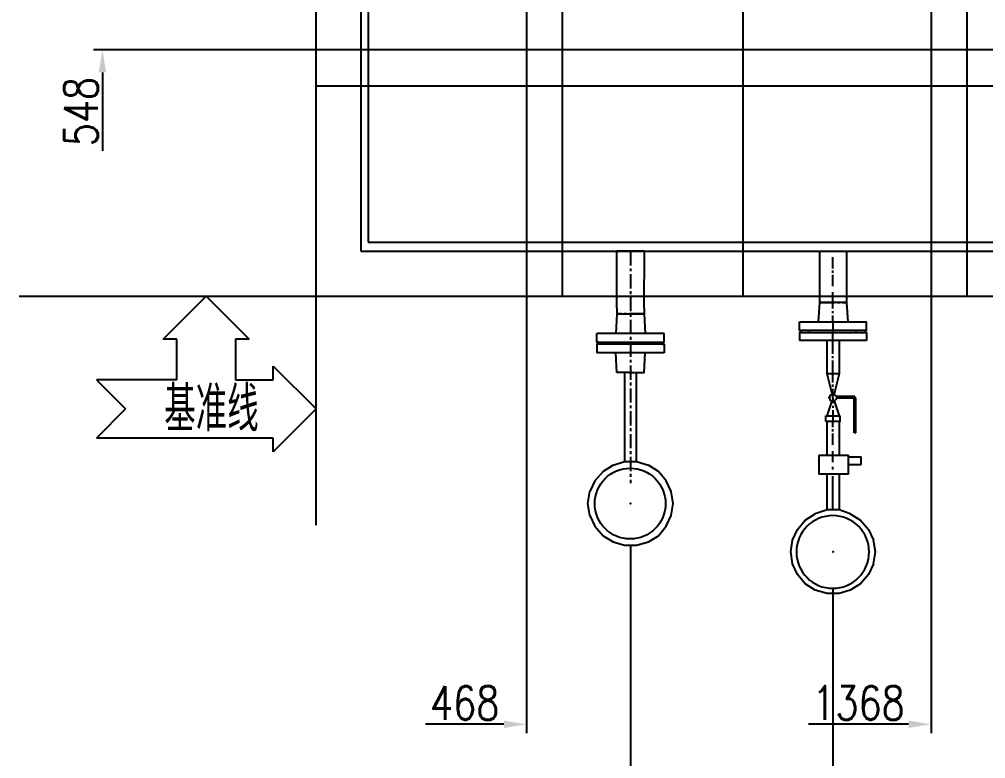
# Model space of a CAD drawing. Header units: millimetres. Extents: x -19109 to 7803, y 10081 to 29089.
# Drawn here: x -15553 to -13404, y 12213 to 13857 of the extents above; entities that cross this region are included whole.
import ezdxf

# ---------------------------------------------------------------- set-up
doc = ezdxf.new("R2010")
doc.units = ezdxf.units.MM
doc.linetypes.add('CENTER', pattern=[50.8, 31.75, -6.35, 6.35, -6.35])
doc.linetypes.add('CENTERX2', pattern=[4, 2.5, -0.5, 0.5, -0.5])
for name, color, linetype in [('2细线层', 4, 'Continuous'), ('_CENTER', 1, 'CENTERX2'), ('DATA', 4, 'Continuous'), ('DIM', 4, 'Continuous')]:
    doc.layers.add(name, color=color, linetype=linetype)
doc.styles.add('JEREH', font='romans.shx', dxfattribs={"width": 0.7, "bigfont": 'hztxt.shx'})
doc.styles.add('TH_GBDIM', font='romans.shx', dxfattribs={"width": 0.8, "bigfont": 'gbcbig.shx'})
doc.dimstyles.new('TH_GBDIM1', dxfattribs={"dimscale": 10, "dimtxt": 7.5, "dimasz": 5, "dimexe": 2, "dimexo": 0, "dimgap": 1, "dimtad": 1, "dimjust": 2, "dimdec": 0, "dimzin": 0, "dimdsep": 46, "dimtxsty": 'TH_GBDIM', "dimcen": 5, "dimse1": 1, "dimsd1": 1, "dimclrd": 130, "dimclre": 130, "dimclrt": 3, "dimadec": 0, "dimazin": 0, "dimtfac": 0.714286, "dimtdec": 0, "dimtmove": 0, "dimatfit": 3, "dimfxl": 1, "dimtzin": 0, "dimlwd": -1, "dimlwe": -1, "dimarcsym": 0})

# ---------------------------------------------------------------- blocks, each defined once
blk = doc.blocks.new('A$C0F677489')
at = {"lineweight": -3}
for p, q in [((-30.6, -126), (-30.6, 0)), ((30.6, 0), (-30.6, 0)), ((29.7, -126), (30.6, 0)), ((-30.6, -126), (-30.6, -139.2)), ((29.7, -126), (29.7, -139.2))]:
    blk.add_line(p, q, dxfattribs=at)
at = {"color": 0, "lineweight": -3, "ltscale": 10}
blk.add_line((-4, -269.5), (-30.6, -269.5), dxfattribs=at)
at = {"lineweight": -3}
for points in [[(-30.6, -139.2), (-33.4, -182.6)], [(-20.8, -139.2), (-30.6, -139.2), (-30.6, -139.2), (-20.8, -139.2), (-20.8, -139.2)], [(-26.4, -139.2), (-25, -139.2)], [(-20.8, -139.2), (-19.4, -139.2)], [(-19.4, -139.2), (-6.8, -139.2)], [(-15.2, -139.2), (-9.6, -139.2)], [(-9.6, -139.2), (-15.2, -139.2)], [(-6.8, -139.2), (-4, -139.2)], [(-4, -139.2), (-0.6, -139.2), (2.8, -139.2), (6.1, -139.2), (9.5, -139.2), (12.8, -139.2), (16.2, -139.2), (19.6, -139.2), (22.9, -139.2), (26.3, -139.2), (29.7, -139.2), (29.7, -139.2), (32.5, -182.6)], [(29.7, -139.2), (26.3, -139.2), (22.9, -139.2), (19.6, -139.2), (16.2, -139.2), (12.8, -139.2), (9.5, -139.2), (6.1, -139.2), (2.8, -139.2), (-0.6, -139.2), (-4, -139.2)], [(3, -139.2), (5.8, -139.2)], [(5.8, -139.2), (7.2, -139.2)], [(15.6, -139.2), (18.5, -139.2)], [(24.1, -139.2), (26.9, -139.2)], [(-71.3, -202.2), (-75.5, -202.2), (-75.5, -202.2), (-75.5, -182.6)], [(-71.3, -182.6), (-75.5, -182.6)], [(-57.2, -182.6), (-71.3, -182.6)], [(-37.6, -182.6), (-57.2, -182.6)], [(-13.8, -182.6), (-37.6, -182.6)], [(12.8, -182.6), (-13.8, -182.6)], [(36.7, -182.6), (12.8, -182.6)], [(57.7, -182.6), (36.7, -182.6)], [(70.3, -182.6), (57.7, -182.6)], [(74.5, -182.6), (70.3, -182.6)], [(74.5, -202.2), (74.5, -182.6)], [(-75.5, -206.4), (-75.5, -224.7)], [(-71.3, -206.4), (-75.5, -206.4)], [(-71.3, -206.4), (-75.5, -206.4), (-75.5, -206.4), (-75.5, -226.1)], [(-71.3, -202.2), (-57.2, -202.2)], [(-57.2, -206.4), (-71.3, -206.4)], [(-57.2, -202.2), (-37.6, -202.2)], [(-37.6, -206.4), (-57.2, -206.4)], [(-51.6, -202.2), (-51.6, -206.4)], [(-37.6, -202.2), (-13.8, -202.2)], [(-13.8, -206.4), (-37.6, -206.4)], [(-13.8, -202.2), (12.8, -202.2)], [(12.8, -206.4), (-13.8, -206.4)], [(12.8, -202.2), (36.7, -202.2)], [(36.7, -206.4), (12.8, -206.4)], [(36.7, -202.2), (57.7, -202.2)], [(57.7, -206.4), (36.7, -206.4)], [(52.1, -206.4), (52.1, -202.2)], [(57.7, -202.2), (70.3, -202.2)], [(70.3, -206.4), (57.7, -206.4)], [(70.3, -202.2), (74.5, -202.2)], [(70.3, -206.4), (74.5, -206.4), (74.5, -206.4), (74.5, -224.7)], [(74.5, -206.4), (74.5, -226.1)], [(-71.3, -226.1), (-75.5, -226.1)], [(-57.2, -226.1), (-71.3, -226.1)], [(-37.6, -226.1), (-57.2, -226.1)], [(-13.8, -226.1), (-37.6, -226.1)], [(-30.6, -269.5), (-33.4, -226.1)], [(12.8, -226.1), (-13.8, -226.1)], [(-4, -269.5), (-0.6, -269.5), (2.8, -269.5), (6.1, -269.5), (9.5, -269.5), (12.8, -269.5), (16.2, -269.5), (19.6, -269.5), (22.9, -269.5), (26.3, -269.5), (29.7, -269.5), (29.7, -269.5), (32.5, -226.1)], [(36.7, -226.1), (12.8, -226.1)], [(57.7, -226.1), (36.7, -226.1)], [(70.3, -226.1), (57.7, -226.1)], [(74.5, -226.1), (70.3, -226.1)], [(-13.8, -269.5), (-13.8, -467.2)], [(12.8, -467.2), (12.8, -269.5)], [(-39, -475.6), (-13.8, -467.2), (-13.8, -467.2), (12.8, -467.2), (12.8, -467.2), (39.5, -475.6)], [(-61.5, -489.6), (-79.7, -510.7)], [(-39, -475.6), (-61.5, -489.6)], [(61.9, -489.6), (39.5, -475.6)], [(78.7, -510.7), (61.9, -489.6)], [(-79.7, -510.7), (-90.9, -534.5)], [(89.9, -534.5), (78.7, -510.7)], [(-90.9, -587.8), (-95.1, -561.1), (-95.1, -561.1), (-90.9, -534.5)], [(94.2, -561.1), (89.9, -534.5)], [(0.2, -561.1), (-1.2, -561.1), (-1.2, -561.1), (0.2, -561.1), (0.2, -561.1), (-1.2, -561.1), (-1.2, -561.1), (0.2, -561.1), (0.2, -561.1)], [(89.9, -587.8), (94.2, -561.1)], [(-90.9, -587.8), (-79.7, -611.6)], [(78.7, -611.6), (89.9, -587.8)], [(-79.7, -611.6), (-61.5, -632.6)], [(61.9, -632.6), (78.7, -611.6)], [(-61.5, -632.6), (-39, -646.6)], [(39.5, -646.6), (61.9, -632.6)], [(-39, -646.6), (-13.8, -653.6)], [(-13.8, -653.6), (12.8, -653.6), (12.8, -653.6), (39.5, -646.6)]]:
    blk.add_lwpolyline(points, dxfattribs=at)
at = {"color": 0}
blk.add_circle((-1.2, -561.1), 78.7, dxfattribs=at)
blk = doc.blocks.new('A$C512812EE')
at = {"color": 0, "lineweight": -2, "ltscale": 10}
for p, q in [((34.1, 474.2), (62.3, 474.2)), ((62.3, 474.2), (62.3, 456.8)), ((34.1, 456.8), (62.3, 456.8)), ((46.7, 403.7), (46.7, 325.6)), ((50.9, 403.7), (50.9, 325.6)), ((48.1, 322.8), (7, 322.8)), ((48.1, 327), (7.7, 327))]:
    blk.add_line(p, q, dxfattribs=at)
at = {"ltscale": 10}
blk.add_line((-31.9, 453.3), (34.1, 453.3), dxfattribs=at)
at = {"lineweight": -2}
blk.add_line((-30, 0), (-30, 113.5), dxfattribs=at)
at = {"color": 0}
blk.add_line((-30, 0), (30, 0), dxfattribs=at)
at = {"lineweight": -2}
for points in [[(-39.8, 753.9), (-62.1, 740)], [(13.3, 760.9), (-13.3, 760.9), (-13.3, 760.9), (-39.8, 753.9)], [(38.4, 753.9), (13.3, 760.9)], [(60.7, 740), (38.4, 753.9)], [(-62.1, 740), (-78.8, 719.1)], [(78.8, 719.1), (60.7, 740)], [(-78.8, 719.1), (-90, 695.3)], [(90, 695.3), (78.8, 719.1)], [(-90, 695.3), (-94.2, 668.8)], [(90, 695.3), (94.2, 668.8), (94.2, 668.8), (90, 642.3)], [(-94.2, 668.8), (-90, 642.3)], [(-0.7, 668.8), (0.7, 668.8), (0.7, 668.8), (-0.7, 668.8), (-0.7, 668.8), (0.7, 668.8), (0.7, 668.8), (-0.7, 668.8), (-0.7, 668.8)], [(-90, 642.3), (-78.8, 618.6)], [(78.8, 618.6), (90, 642.3)], [(-78.8, 618.6), (-62.1, 597.7)], [(60.7, 597.7), (78.8, 618.6)], [(-62.1, 597.7), (-39.8, 583.7)], [(38.4, 583.7), (13.3, 575.3), (13.3, 575.3), (-13.3, 575.3), (-13.3, 575.3), (-39.8, 583.7)], [(38.4, 583.7), (60.7, 597.7)], [(-13.3, 575.3), (-13.3, 494.7)], [(13.3, 494.7), (13.3, 575.3)], [(-13.3, 453.3), (-13.3, 378.6)], [(13.3, 378.6), (13.3, 453.3)], [(48.1, 403.7), (46.7, 403.7)], [(49.5, 403.7), (48.1, 403.7)], [(50.9, 403.7), (49.5, 403.7)], [(-16, 378.6), (-16, 366)], [(-13.3, 378.6), (-16, 378.6)], [(-16, 366), (-13.3, 366)], [(-4.9, 378.6), (-13.3, 378.6)], [(-13.3, 366), (-2.1, 332.5)], [(-13.3, 366), (-4.9, 366)], [(4.9, 378.6), (-4.9, 378.6)], [(-4.9, 366), (4.9, 366)], [(-0.7, 364.6), (-0.7, 366)], [(2.1, 332.5), (13.3, 366)], [(11.9, 378.6), (4.9, 378.6)], [(4.9, 366), (11.9, 366)], [(11.9, 378.6), (16, 378.6), (16, 378.6), (16, 366)], [(11.9, 366), (16, 366)], [(-7.7, 325.6), (-9.1, 325.6), (-9.1, 325.6), (-7.7, 325.6), (-7.7, 325.6), (-9.1, 325.6), (-9.1, 325.6), (-7.7, 325.6), (-7.7, 325.6)], [(-6.3, 328.4), (-7.7, 328.4), (-7.7, 328.4), (-6.3, 329.7)], [(-6.3, 328.4), (-7.7, 328.4), (-7.7, 328.4), (-6.3, 329.7)], [(-7.7, 325.6), (-7.7, 328.4)], [(-7.7, 325.6), (-7.7, 328.4)], [(-6.3, 328.4), (-7.7, 328.4), (-7.7, 328.4), (-6.3, 328.4), (-6.3, 328.4)], [(-7.7, 325.6), (-7.7, 327)], [(-7.7, 325.6), (-7.7, 324.2), (-7.7, 324.2), (-7.7, 325.6), (-7.7, 325.6)], [(-7.7, 322.8), (-7.7, 325.6), (-7.7, 325.6), (-7.7, 322.8), (-7.7, 322.8)], [(-7.7, 324.2), (-7.7, 325.6), (-7.7, 325.6), (-7.7, 324.2), (-7.7, 324.2)], [(-7.7, 322.8), (-6.3, 321.4), (-6.3, 321.4), (-7.7, 322.8), (-7.7, 322.8)], [(-3.5, 332.5), (-4.9, 332.5), (-4.9, 332.5), (-6.3, 331.1)], [(-6.3, 331.1), (-6.3, 329.7)], [(-6.3, 331.1), (-6.3, 329.7)], [(-4.9, 331.1), (-6.3, 331.1)], [(-2.1, 332.5), (-3.5, 332.5)], [(-2.1, 332.5), (-3.5, 332.5)], [(2.1, 332.5), (2.1, 333.9)], [(3.5, 331.1), (2.1, 332.5)], [(4.9, 331.1), (3.5, 332.5), (3.5, 332.5), (2.1, 332.5)], [(7.7, 328.4), (6.3, 329.7), (6.3, 329.7), (4.9, 331.1)], [(6.3, 329.7), (4.9, 331.1)], [(6.3, 321.4), (7.7, 322.8)], [(6.3, 322.8), (7.7, 322.8)], [(7.7, 325.6), (7.7, 327)], [(7.7, 324.2), (7.7, 325.6)], [(48.1, 327), (48.1, 322.8)], [(48.1, 325.6), (49.5, 325.6)], [(49.5, 325.6), (50.9, 325.6)], [(-2.1, 317.2), (-13.3, 272.5)], [(-6.3, 321.4), (-6.3, 320)], [(-6.3, 321.4), (-6.3, 320)], [(-6.3, 320), (-4.9, 318.6)], [(-4.9, 320), (-3.5, 318.6)], [(-4.9, 318.6), (-3.5, 318.6), (-3.5, 318.6), (-2.1, 317.2)], [(0.7, 318.6), (2.1, 318.6)], [(2.1, 317.2), (2.1, 318.6)], [(2.1, 318.6), (3.5, 318.6)], [(13.3, 272.5), (2.1, 317.2)], [(6.3, 321.4), (4.9, 320), (4.9, 320), (3.5, 320)], [(3.5, 318.6), (4.9, 320)], [(4.9, 320), (6.3, 321.4)], [(5.9, 302.4), (5.8, 302.4)], [(13.3, 272.5), (10.6, 272.5), (8, 272.5), (5.3, 272.5), (2.7, 272.5), (0, 272.5), (-2.7, 272.5), (-5.3, 272.5), (-8, 272.5), (-10.6, 272.5), (-13.3, 272.5), (-13.3, 272.5), (-13.3, 198.6)], [(13.3, 198.6), (13.3, 272.5)], [(-70.5, 180.4), (-74.7, 180.4), (-74.7, 180.4), (-74.7, 198.6)], [(-70.5, 198.6), (-74.7, 198.6)], [(-57.9, 198.6), (-70.5, 198.6)], [(-37, 198.6), (-57.9, 198.6)], [(-13.3, 198.6), (-37, 198.6)], [(13.3, 198.6), (-13.3, 198.6)], [(37, 198.6), (13.3, 198.6)], [(56.5, 198.6), (37, 198.6)], [(70.5, 198.6), (56.5, 198.6)], [(74.7, 198.6), (70.5, 198.6)], [(74.7, 180.4), (74.7, 198.6)], [(-74.7, 176.3), (-74.7, 156.7)], [(-70.5, 176.3), (-74.7, 176.3)], [(-70.5, 180.4), (-57.9, 180.4)], [(-57.9, 176.3), (-70.5, 176.3)], [(-57.9, 180.4), (-37, 180.4)], [(-37, 176.3), (-57.9, 176.3)], [(-52.3, 180.4), (-52.3, 176.3)], [(-37, 180.4), (-13.3, 180.4)], [(-13.3, 176.3), (-37, 176.3)], [(-13.3, 180.4), (13.3, 180.4)], [(13.3, 176.3), (-13.3, 176.3)], [(13.3, 180.4), (37, 180.4)], [(37, 176.3), (13.3, 176.3)], [(37, 180.4), (56.5, 180.4)], [(56.5, 176.3), (37, 176.3)], [(50.9, 176.3), (50.9, 180.4)], [(56.5, 180.4), (70.5, 180.4)], [(70.5, 176.3), (56.5, 176.3)], [(70.5, 180.4), (74.7, 180.4)], [(70.5, 176.3), (74.7, 176.3), (74.7, 176.3), (74.7, 156.7)], [(-74.7, 156.7), (-70.5, 156.7)], [(-70.5, 156.7), (-57.9, 156.7)], [(-57.9, 156.7), (-37, 156.7)], [(-37, 156.7), (-13.3, 156.7)], [(3.5, 113.5), (0.1, 113.5), (-3.2, 113.5), (-6.6, 113.5), (-9.9, 113.5), (-13.3, 113.5), (-16.6, 113.5), (-20, 113.5), (-23.3, 113.5), (-26.7, 113.5), (-30, 113.5), (-30, 113.5), (-32.8, 156.7)], [(-13.3, 156.7), (13.3, 156.7)], [(13.3, 156.7), (37, 156.7)], [(30, 113.5), (32.8, 156.7)], [(37, 156.7), (56.5, 156.7)], [(56.5, 156.7), (70.5, 156.7)], [(70.5, 156.7), (74.7, 156.7)], [(-30, 113.5), (-26.7, 113.5), (-23.3, 113.5), (-20, 113.5), (-16.6, 113.5), (-13.3, 113.5), (-9.9, 113.5), (-6.6, 113.5), (-3.2, 113.5), (0.1, 113.5), (3.5, 113.5)], [(-24.4, 113.5), (-27.2, 113.5)], [(-16, 113.5), (-18.8, 113.5)], [(-6.3, 113.5), (-7.7, 113.5)], [(-3.5, 113.5), (-6.3, 113.5)], [(6.3, 113.5), (3.5, 113.5)], [(18.8, 113.5), (6.3, 113.5)], [(14.7, 113.5), (9.1, 113.5)], [(9.1, 113.5), (14.7, 113.5)], [(20.2, 113.5), (18.8, 113.5)], [(20.2, 113.5), (30, 113.5), (30, 113.5), (20.2, 113.5), (20.2, 113.5)], [(25.8, 113.5), (24.4, 113.5)], [(30, 0), (30, 113.5)]]:
    blk.add_lwpolyline(points, dxfattribs=at)
at = {"color": 0, "lineweight": -2, "ltscale": 10}
blk.add_lwpolyline([(-31.9, 453.3), (-31.9, 494.7), (34.1, 494.7), (34.1, 453.3)], dxfattribs=at)
at = {"color": 1, "lineweight": -2}
for points in [[(-0.7, 469.3), (-0.7, 444.2)], [(-0.7, 430.2), (-0.7, 405.1)], [(-0.7, 400.9), (-0.7, 395.3)], [(-0.7, 391.1), (-0.7, 378.6)], [(-0.7, 366), (-0.7, 378.6)], [(-0.7, 353.5), (-0.7, 366)], [(-0.7, 343.7), (-0.7, 347.9)], [(0.7, 325.6), (-0.7, 325.6), (-0.7, 325.6), (-0.7, 338.1)], [(0.7, 325.6), (-0.7, 325.6), (-0.7, 325.6), (-0.7, 306)], [(-0.7, 301.8), (-0.7, 296.3)], [(-0.7, 292.1), (-0.7, 272.5)], [(0.7, 272.5), (-0.7, 272.5), (-0.7, 272.5), (-0.7, 243.2)], [(-0.7, 237.7), (-0.7, 233.5)], [(-0.7, 227.9), (-0.7, 198.6)], [(-0.7, 198.6), (-0.7, 180.4)], [(-0.7, 180.4), (-0.7, 176.3)], [(-0.7, 156.7), (-0.7, 176.3)], [(-0.7, 156.7), (-0.7, 142.8)], [(-0.7, 137.2), (-0.7, 133)], [(-0.7, 127.4), (-0.7, 113.5)], [(0.7, 113.5), (-0.7, 113.5), (-0.7, 113.5), (-0.7, 91.1)], [(-0.7, 77.2), (-0.7, 52.1)], [(-0.7, 47.9), (-0.7, 42.3)], [(-0.7, 38.1), (-0.7, 13)]]:
    blk.add_lwpolyline(points, dxfattribs=at)
at = {"color": 0}
blk.add_circle((-0.7, 668.8), 80.8, dxfattribs=at)
at = {"layer": '_CENTER', "lineweight": -2, "ltscale": 30}
blk.add_lwpolyline([(-0.7, 575.3), (-0.7, 479.1)], dxfattribs=at)
blk = doc.blocks.new('A$C12E202FC')
at = {"layer": 'DATA', "lineweight": -3}
for p, q in [((-95.6, -95.6), (0, 0)), ((0, 0), (95.6, -95.6)), ((-65, -95.6), (-95.6, -95.6)), ((-65, -185.8), (-65, -95.6)), ((65, -95.6), (65, -185.8)), ((95.6, -95.6), (65, -95.6)), ((149.2, -155.1), (244.8, -250.7)), ((149.2, -185.8), (149.2, -155.1)), ((-244.1, -185.8), (-179.1, -250.7)), ((-65, -185.8), (-244.1, -185.8)), ((65, -185.8), (149.2, -185.8)), ((-179.1, -250.7), (-244.1, -315.7)), ((244.8, -250.7), (149.2, -346.3)), ((149.2, -315.7), (-244.1, -315.7)), ((149.2, -346.3), (149.2, -315.7))]:
    blk.add_line(p, q, dxfattribs=at)
at = {"layer": 'DIM', "lineweight": -3, "style": 'JEREH', "width": 0.7}
blk.add_text('基准线', height=100, dxfattribs=at).set_placement((-93.2, -300.7))
blk = doc.blocks.new('*D62')
at = {"color": 130, "transparency": 16777216}
for p, q in [((-14425.5, 13426.7), (-14425.5, 12269.2)), ((-14475.5, 12289.2), (-14649.8, 12289.2))]:
    blk.add_line(p, q, dxfattribs=at)
blk.add_solid([(-14475.5, 12297.6), (-14475.5, 12280.9), (-14425.5, 12289.2)], dxfattribs=at)
at = {"layer": 'Defpoints', "color": 0, "transparency": 16777216}
for p in [(-14425.5, 13426.7), (-14893.5, 13241.3), (-14425.5, 12289.2)]:
    blk.add_point(p, dxfattribs=at)
at = {"color": 3, "transparency": 16777216, "insert": (-14562.6, 12336.7), "char_height": 75, "attachment_point": 5, "style": 'TH_GBDIM'}
blk.add_mtext('468', dxfattribs=at)
blk = doc.blocks.new('*D63')
at = {"color": 130, "transparency": 16777216}
for p, q in [((-13525.5, 13418.2), (-13525.5, 12269.2)), ((-13575.5, 12289.2), (-13798.3, 12289.2))]:
    blk.add_line(p, q, dxfattribs=at)
blk.add_solid([(-13575.5, 12297.6), (-13575.5, 12280.9), (-13525.5, 12289.2)], dxfattribs=at)
at = {"layer": 'Defpoints', "color": 0, "transparency": 16777216}
for p in [(-13525.5, 13418.2), (-14893.5, 13241.3), (-13525.5, 12289.2)]:
    blk.add_point(p, dxfattribs=at)
at = {"color": 3, "transparency": 16777216, "insert": (-13686.9, 12336.7), "char_height": 75, "attachment_point": 5, "style": 'TH_GBDIM'}
blk.add_mtext('1368', dxfattribs=at)
blk = doc.blocks.new('*D64')
at = {"color": 130, "transparency": 16777216}
for p, q in [((-12525.5, 13543.8), (-12525.5, 12269.2)), ((-12575.5, 12289.2), (-12806.9, 12289.2))]:
    blk.add_line(p, q, dxfattribs=at)
blk.add_solid([(-12575.5, 12297.6), (-12575.5, 12280.9), (-12525.5, 12289.2)], dxfattribs=at)
at = {"layer": 'Defpoints', "color": 0, "transparency": 16777216}
for p in [(-12525.5, 13543.8), (-14893.5, 13241.3), (-12525.5, 12289.2)]:
    blk.add_point(p, dxfattribs=at)
at = {"color": 3, "transparency": 16777216, "insert": (-12691.2, 12336.7), "char_height": 75, "attachment_point": 5, "style": 'TH_GBDIM'}
blk.add_mtext('2368', dxfattribs=at)
blk = doc.blocks.new('*D65')
at = {"color": 130, "transparency": 16777216}
for p, q in [((-11605.5, 13508), (-11605.5, 12269.2)), ((-11655.5, 12289.2), (-11886.9, 12289.2))]:
    blk.add_line(p, q, dxfattribs=at)
blk.add_solid([(-11655.5, 12297.6), (-11655.5, 12280.9), (-11605.5, 12289.2)], dxfattribs=at)
at = {"layer": 'Defpoints', "color": 0, "transparency": 16777216}
for p in [(-11605.5, 13508), (-14893.5, 13241.3), (-11605.5, 12289.2)]:
    blk.add_point(p, dxfattribs=at)
at = {"color": 3, "transparency": 16777216, "insert": (-11771.2, 12336.7), "char_height": 75, "attachment_point": 5, "style": 'TH_GBDIM'}
blk.add_mtext('3288', dxfattribs=at)
blk = doc.blocks.new('*D66')
at = {"color": 130, "transparency": 16777216}
for p, q in [((-10705.5, 13525.9), (-10705.5, 12269.2)), ((-10755.5, 12289.2), (-10986.9, 12289.2))]:
    blk.add_line(p, q, dxfattribs=at)
blk.add_solid([(-10755.5, 12297.6), (-10755.5, 12280.9), (-10705.5, 12289.2)], dxfattribs=at)
at = {"layer": 'Defpoints', "color": 0, "transparency": 16777216}
for p in [(-10705.5, 13525.9), (-14893.5, 13241.3), (-10705.5, 12289.2)]:
    blk.add_point(p, dxfattribs=at)
at = {"color": 3, "transparency": 16777216, "insert": (-10871.2, 12336.7), "char_height": 75, "attachment_point": 5, "style": 'TH_GBDIM'}
blk.add_mtext('4188', dxfattribs=at)
blk = doc.blocks.new('*D93')
at = {"color": 130, "transparency": 16777216}
for p, q in [((-14893.5, 13789.3), (-15388.2, 13789.3)), ((-15368.2, 13739.3), (-15368.2, 13565.1))]:
    blk.add_line(p, q, dxfattribs=at)
blk.add_solid([(-15376.5, 13739.3), (-15359.9, 13739.3), (-15368.2, 13789.3)], dxfattribs=at)
at = {"layer": 'Defpoints', "color": 0, "transparency": 16777216}
for p in [(-15368.2, 13789.3), (-14893.5, 13789.3), (-14893.5, 13241.3)]:
    blk.add_point(p, dxfattribs=at)
at = {"color": 3, "transparency": 16777216, "insert": (-15415.7, 13652.2), "char_height": 75, "attachment_point": 5, "rotation": 90, "style": 'TH_GBDIM'}
blk.add_mtext('548', dxfattribs=at)
blk = doc.blocks.new('*D94')
at = {"color": 130, "transparency": 16777216}
for p, q in [((-14893.5, 14689.3), (-15371.5, 14689.3)), ((-15351.5, 14639.3), (-15351.5, 14416.5))]:
    blk.add_line(p, q, dxfattribs=at)
blk.add_solid([(-15359.8, 14639.3), (-15343.1, 14639.3), (-15351.5, 14689.3)], dxfattribs=at)
at = {"layer": 'Defpoints', "color": 0, "transparency": 16777216}
for p in [(-15351.5, 14689.3), (-14893.5, 14689.3), (-14893.5, 13241.3)]:
    blk.add_point(p, dxfattribs=at)
at = {"color": 3, "transparency": 16777216, "insert": (-15399, 14527.9), "char_height": 75, "attachment_point": 5, "rotation": 90, "style": 'TH_GBDIM'}
blk.add_mtext('1448', dxfattribs=at)
blk = doc.blocks.new('*D95')
at = {"color": 130, "transparency": 16777216}
for p, q in [((-14893.5, 15689.3), (-15378.8, 15689.3)), ((-15358.8, 15639.3), (-15358.8, 15407.9))]:
    blk.add_line(p, q, dxfattribs=at)
blk.add_solid([(-15367.1, 15639.3), (-15350.4, 15639.3), (-15358.8, 15689.3)], dxfattribs=at)
at = {"layer": 'Defpoints', "color": 0, "transparency": 16777216}
for p in [(-15358.8, 15689.3), (-14893.5, 15689.3), (-14893.5, 13241.3)]:
    blk.add_point(p, dxfattribs=at)
at = {"color": 3, "transparency": 16777216, "insert": (-15406.3, 15523.6), "char_height": 75, "attachment_point": 5, "rotation": 90, "style": 'TH_GBDIM'}
blk.add_mtext('2448', dxfattribs=at)
blk = doc.blocks.new('*D96')
at = {"color": 130, "transparency": 16777216}
for p, q in [((-14893.5, 16609.3), (-15374.6, 16609.3)), ((-15354.6, 16559.3), (-15354.6, 16327.9))]:
    blk.add_line(p, q, dxfattribs=at)
blk.add_solid([(-15362.9, 16559.3), (-15346.3, 16559.3), (-15354.6, 16609.3)], dxfattribs=at)
at = {"layer": 'Defpoints', "color": 0, "transparency": 16777216}
for p in [(-15354.6, 16609.3), (-14893.5, 16609.3), (-14893.5, 13241.3)]:
    blk.add_point(p, dxfattribs=at)
at = {"color": 3, "transparency": 16777216, "insert": (-15402.1, 16443.6), "char_height": 75, "attachment_point": 5, "rotation": 90, "style": 'TH_GBDIM'}
blk.add_mtext('3368', dxfattribs=at)
blk = doc.blocks.new('*D97')
at = {"color": 130, "transparency": 16777216}
for p, q in [((-14893.5, 17509.3), (-15374.6, 17509.3)), ((-15354.6, 17459.3), (-15354.6, 17227.9))]:
    blk.add_line(p, q, dxfattribs=at)
blk.add_solid([(-15362.9, 17459.3), (-15346.3, 17459.3), (-15354.6, 17509.3)], dxfattribs=at)
at = {"layer": 'Defpoints', "color": 0, "transparency": 16777216}
for p in [(-15354.6, 17509.3), (-14893.5, 17509.3), (-14893.5, 13241.3)]:
    blk.add_point(p, dxfattribs=at)
at = {"color": 3, "transparency": 16777216, "insert": (-15402.1, 17343.6), "char_height": 75, "attachment_point": 5, "rotation": 90, "style": 'TH_GBDIM'}
blk.add_mtext('4268', dxfattribs=at)

msp = doc.modelspace()

# ---------------------------------------------------------------- linework, layer by layer
at = {"color": 0}
for p, q in [((-13943.5, 13241.3), (-13943.5, 14426.8)), ((-15553, 13241.3), (-14893.5, 13241.3)), ((-14893.5, 13241.3), (-12993.5, 13241.3)), ((-14893.5, 13241.3), (-14893.5, 12732.4))]:
    msp.add_line(p, q, dxfattribs=at)
at = {"color": 1, "linetype": 'CENTER'}
msp.add_line((-14194, 13341.3), (-14194, 12825.3), dxfattribs=at)
at = {"color": 0}
for points in [[(-10157.5, 13241.3), (-10157.5, 17977.3), (-14893.5, 17977.3), (-14893.5, 13241.3)], [(-14425.5, 17977.3), (-14425.5, 13241.3), (-14345.5, 13241.3), (-14345.5, 17977.3)], [(-13525.5, 17977.3), (-13525.5, 13241.3), (-13445.5, 13241.3), (-13445.5, 17977.3)], [(-14793.5, 13341.3), (-10257.5, 13341.3), (-10257.5, 17877.3), (-14793.5, 17877.3)], [(-14777.5, 13361.3), (-10277.5, 13361.3), (-10277.5, 17861.3), (-14777.5, 17861.3)], [(-10157.5, 13789.3), (-14893.5, 13789.3), (-14893.5, 13709.3), (-10157.5, 13709.3)]]:
    msp.add_lwpolyline(points, close=True, dxfattribs=at)
at = {"layer": '2细线层', "lineweight": -3}
for p, q in [((-14194, 12687.7), (-14194, 11890.7)), ((-13744.3, 12591.7), (-13743.5, 11890.7))]:
    msp.add_line(p, q, dxfattribs=at)

# ---------------------------------------------------------------- block references
at = {"color": 0}
for name, p in [('A$C0F677489', (-14193.5, 13341.3)), ('A$C12E202FC', (-15137.6, 13241.3))]:
    msp.add_blockref(name, p, dxfattribs=at)
at = {"color": 0, "xscale": -1, "rotation": 180}
msp.add_blockref('A$C512812EE', (-13743.5, 13341.3), dxfattribs=at)

# ---------------------------------------------------------------- dimensions: what is measured, and where the dimension line sits
at = {"color": 0}
for base, p2, picture, middle in [((-15354.6, 17509.3), (-14893.5, 17509.3), '*D97', (-15402.1, 17343.6)), ((-15354.6, 16609.3), (-14893.5, 16609.3), '*D96', (-15402.1, 16443.6)), ((-15358.8, 15689.3), (-14893.5, 15689.3), '*D95', (-15406.3, 15523.6)), ((-15351.5, 14689.3), (-14893.5, 14689.3), '*D94', (-15399, 14527.9)), ((-15368.2, 13789.3), (-14893.5, 13789.3), '*D93', (-15415.7, 13652.2))]:
    dim = msp.add_linear_dim(base=base, p1=(-14893.5, 13241.3), p2=p2, angle=90, dimstyle='TH_GBDIM1', dxfattribs=at)
    dim.commit()
    dim.dimension.update_dxf_attribs({"geometry": picture, "text_midpoint": middle})
for base, p2, picture, middle in [((-12525.5, 12289.2), (-12525.5, 13543.8), '*D64', (-12691.2, 12336.7)), ((-10705.5, 12289.2), (-10705.5, 13525.9), '*D66', (-10871.2, 12336.7)), ((-11605.5, 12289.2), (-11605.5, 13508), '*D65', (-11771.2, 12336.7)), ((-14425.5, 12289.2), (-14425.5, 13426.7), '*D62', (-14562.6, 12336.7)), ((-13525.5, 12289.2), (-13525.5, 13418.2), '*D63', (-13686.9, 12336.7))]:
    dim = msp.add_linear_dim(base=base, p1=(-14893.5, 13241.3), p2=p2, dimstyle='TH_GBDIM1', dxfattribs=at)
    dim.commit()
    dim.dimension.update_dxf_attribs({"geometry": picture, "text_midpoint": middle})

doc.saveas('drawing.dxf')
